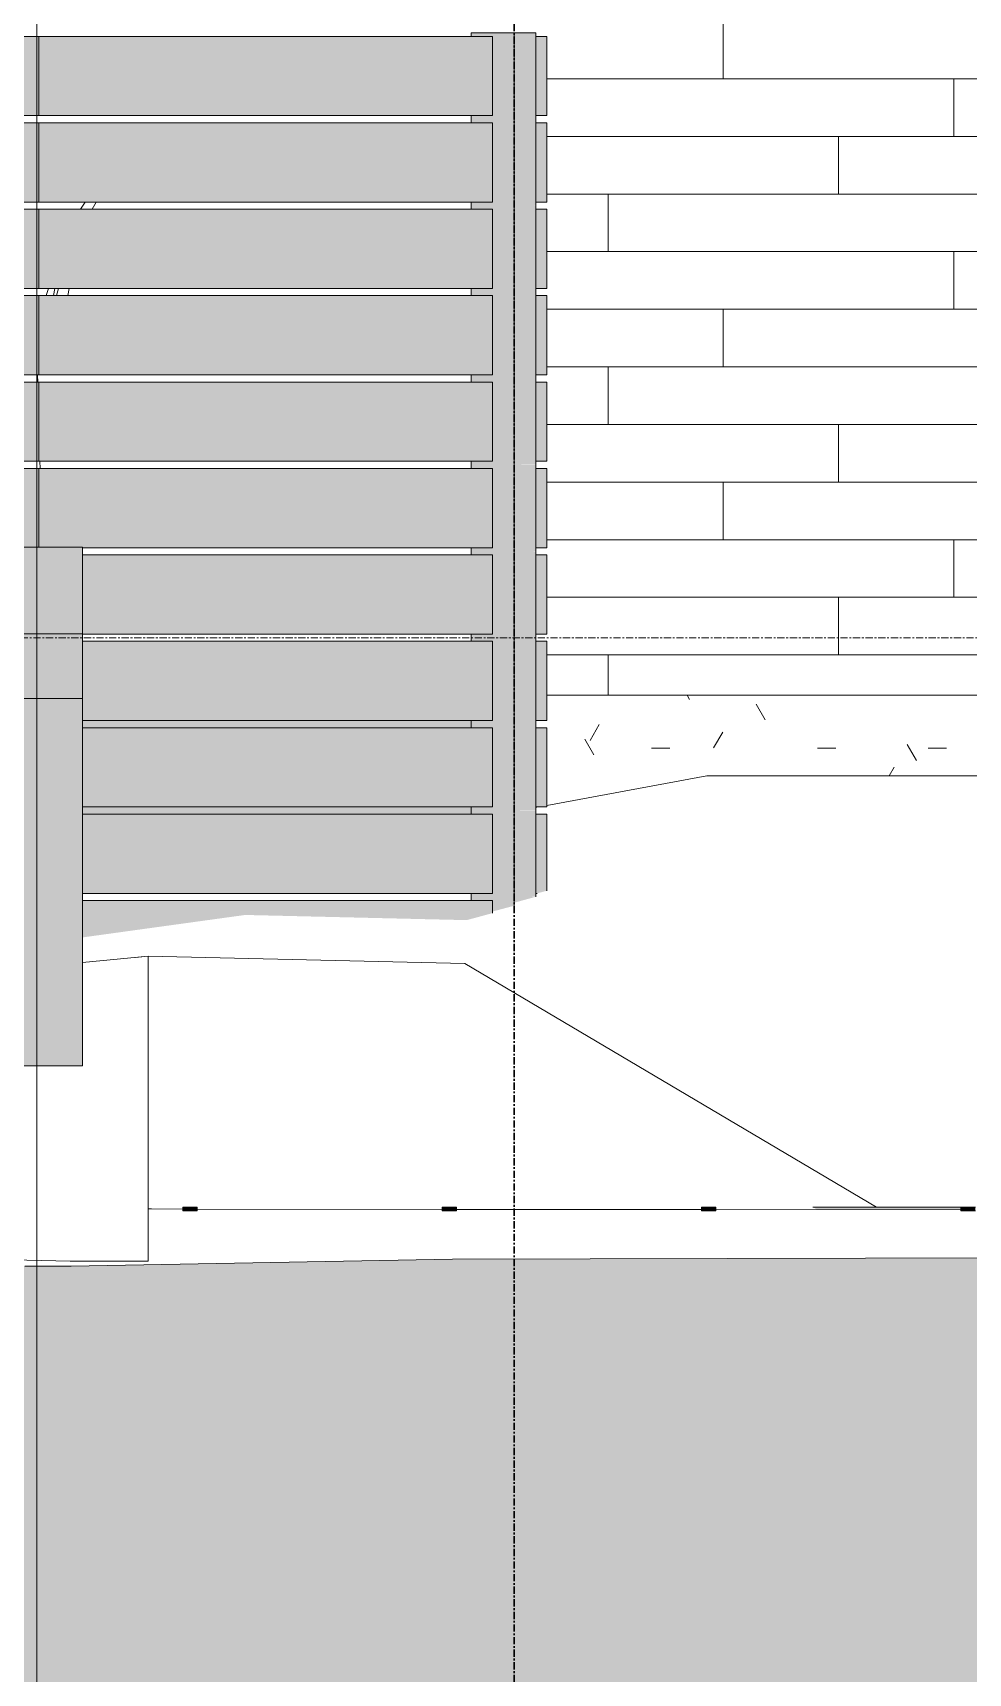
# Model space of a CAD drawing. Header units: inches. Extents: x 1822 to 8392, y -297 to 673.
# Drawn here: x 4884.3 to 4949.2, y -71.9 to 42 of the extents above; entities that cross this region are included whole.
import ezdxf

# ---------------------------------------------------------------- set-up
doc = ezdxf.new("R2010")
doc.units = ezdxf.units.IN
doc.header["$MEASUREMENT"] = 0
doc.linetypes.add('Grid Line 1_2_', pattern=[0.875, 0.5, -0.125, 0.125, -0.125])
doc.linetypes.add('Grid Line 1_2__2_', pattern=[0.875, 0.5, -0.125, 0.125, -0.125])
for name, color, linetype, lineweight in [('0-2', 7, 'Continuous', 9), ('0-4', 250, 'Continuous', 5), ('A-FLOR-1', 192, 'Continuous', 5), ('A-FLOR-LEVL-4', 51, 'Grid Line 1_2_', 9), ('A-GENM-3', 8, 'Continuous', 9), ('A-GENM-4', 7, 'Continuous', 9), ('A-GLAZ-CURT', 52, 'Continuous', 9), ('A-GLAZ-CWMG', 51, 'Continuous', 9), ('A-WALL-2', 113, 'Continuous', 9), ('A-WALL-PATT-1', 7, 'Continuous', 9), ('A-WALL-PATT-2', 111, 'Continuous', 9), ('C-TOPO', 7, 'Continuous', 9), ('C-TOPO-1', 252, 'Continuous', 9), ('E-LITE-EQPM', 33, 'Continuous', 9), ('G-ANNO-SYMB', 111, 'Continuous', 9), ('G-IMPT', 8, 'Continuous', 9), ('I-FURN', 30, 'Continuous', 9), ('S-GRID-1', 1, 'Grid Line 1_2__2_', 30)]:
    doc.layers.add(name, color=color, linetype=linetype, lineweight=lineweight)
pattern_1 = [(0, (12, 0), (15.36, 3.84), [1.267, -10.253, 1.267, -10.253, -61.44]), (0, (12, 0), (15.36, 3.84), [-23.04, 1.267, -21.773, 1.267, -10.253, -26.88]), (0, (12, 0), (15.36, 3.84), [-57.6, 1.267, -6.413, 1.267, -17.933]), (120, (17.76, 1.92), (-11.0055376, 11.3821502), [1.267, -10.253, 1.267, -10.253, -61.44]), (120, (17.76, 1.92), (-11.0055376, 11.3821502), [-23.04, 1.267, -21.773, 1.267, -10.253, -26.88]), (120, (17.76, 1.92), (-11.0055376, 11.3821502), [-57.6, 1.267, -6.413, 1.267, -17.933]), (240, (19.68, 9.6), (-4.3544624, -15.2221502), [1.267, -10.253, 1.267, -10.253, -61.44]), (240, (19.68, 9.6), (-4.3544624, -15.2221502), [-23.04, 1.267, -21.773, 1.267, -10.253, -26.88]), (240, (19.68, 9.6), (-4.3544624, -15.2221502), [-57.6, 1.267, -6.413, 1.267, -17.933])]

# ---------------------------------------------------------------- blocks, each defined once
blk = doc.blocks.new('Parking_Stall_Multiple - BIKE PARKING-1367944-BUILDING ELEVATION - NORTH')
at = {"layer": 'A-GENM-3'}
for points in [[(-12110.19, -39.79), (-12109.19, -39.79), (-12109.19, -39.54), (-12110.19, -39.54), (-12110.19, -39.73)], [(-12091.47, -39.79), (-12091.19, -39.79), (-12091.19, -39.54), (-12092.19, -39.54), (-12092.19, -39.79)], [(-12073.19, -39.79), (-12073.19, -39.54), (-12074.19, -39.54), (-12074.19, -39.79)], [(-12056.19, -39.73), (-12056.19, -39.54), (-12066.47, -39.54), (-12066.16, -39.72), (-12058.28, -39.73)], [(-12056.19, -39.79), (-12055.19, -39.79), (-12055.19, -39.54), (-12056.19, -39.54), (-12056.19, -39.73)]]:
    blk.add_hatch(color=256, dxfattribs=at).paths.add_polyline_path(points, flags=0)
at = {"layer": 'A-GENM-4'}
for p, q in [((-12110.19, -39.54), (-12109.19, -39.54)), ((-12110.19, -39.54), (-12110.19, -39.79)), ((-12109.19, -39.79), (-12110.19, -39.79)), ((-12109.19, -39.54), (-12109.19, -39.79)), ((-12092.19, -39.54), (-12091.19, -39.54)), ((-12092.19, -39.54), (-12092.19, -39.79)), ((-12092.19, -39.54), (-12091.19, -39.54)), ((-12092.19, -39.54), (-12092.19, -39.79)), ((-12091.19, -39.79), (-12092.19, -39.79)), ((-12091.19, -39.79), (-12092.19, -39.79)), ((-12091.19, -39.79), (-12091.19, -39.54)), ((-12091.19, -39.54), (-12091.19, -39.79)), ((-12074.19, -39.54), (-12073.19, -39.54)), ((-12074.19, -39.54), (-12074.19, -39.79)), ((-12074.19, -39.54), (-12073.19, -39.54)), ((-12074.19, -39.54), (-12074.19, -39.79)), ((-12073.19, -39.79), (-12074.19, -39.79)), ((-12073.19, -39.79), (-12074.19, -39.79)), ((-12073.19, -39.79), (-12073.19, -39.54)), ((-12073.19, -39.54), (-12073.19, -39.79)), ((-12066.47, -39.54), (-12056.19, -39.54)), ((-12056.19, -39.54), (-12055.19, -39.54)), ((-12056.19, -39.54), (-12056.19, -39.79)), ((-12056.19, -39.54), (-12055.19, -39.54)), ((-12056.19, -39.54), (-12056.19, -39.79)), ((-12055.19, -39.79), (-12056.19, -39.79)), ((-12055.19, -39.79), (-12056.19, -39.79))]:
    blk.add_line(p, q, dxfattribs=at)
blk = doc.blocks.new('CTR  - Topography_rvt-2-BUILDING ELEVATION - NORTH')
at = {"layer": 'C-TOPO-1'}
h = blk.add_hatch(dxfattribs=at)
h.set_pattern_fill('FP_99', color=256, style=0, pattern_type=2)
h.set_pattern_definition([(0, (12, 0), (24, 24), [24, -24]), (0, (12, 9), (24, 24), [24, -24]), (0, (12, 18), (24, 24), [24, -24]), (90, (15, 21), (-24, 24), [24, -24]), (90, (24, 21), (-24, 24), [24, -24]), (90, (33, 21), (-24, 24), [24, -24])])
h.paths.add_polyline_path([(-12253.57, -238.77), (-9756.5, -238.77), (-9756.5, -69.69), (-9760.15, -69.46), (-9785.57, -65.38), (-9798.25, -64.48), (-9834.38, -64.55), (-9860.6, -67.11), (-9880.87, -65.67), (-9891.19, -66.67), (-9923.97, -67.17), (-9926.94, -66.99), (-9938.91, -67.2), (-10022.96, -67.2), (-10022.96, -67.2), (-10059.84, -65.06), (-10175.41, -51.94), (-10208.96, -48.36), (-10255.47, -47.07), (-10324, -45.4), (-10395.58, -44.97), (-10458.25, -43.02), (-10487.59, -45), (-10517.78, -43.09), (-10605.75, -40.67), (-10623.98, -41.24), (-10647.52, -40.71), (-10757.58, -39.2), (-10787.59, -39), (-11069.97, -36), (-11215.44, -35.97), (-11243.23, -35.93), (-11294.3, -35.97), (-11333.73, -36), (-11435.19, -36), (-11491.46, -39.73), (-11540.74, -43), (-11543.19, -43.2), (-11548.59, -43.17), (-11550.6, -43.15), (-11769.04, -43.2), (-11797.04, -42.43), (-11826.62, -42.45), (-12091.47, -43.16), (-12117.93, -43.63), (-12122.35, -43.61), (-12201.21, -41.72), (-12202.58, -41.62), (-12213.22, -40.52), (-12244.55, -40.69), (-12268.27, -41.25), (-12280.07, -42.07), (-12280.07, -238.77), (-12268.27, -238.77)], flags=0)
at = {"layer": 'C-TOPO'}
for p, q in [((-12084.94, -11.64), (-12073.83, -9.6)), ((-12054.82, -9.6), (-12073.83, -9.6)), ((-12085.69, -11.78), (-12085.52, -11.75)), ((-12112.59, -22.1), (-12117.15, -22.56)), ((-12113.47, -22.21), (-12112.59, -22.1)), ((-12112.59, -22.1), (-12090.61, -22.62)), ((-12112.59, -22.1), (-12112.59, -39.66)), ((-12112.59, -39.66), (-12112.59, -22.1)), ((-12112.59, -22.1), (-12090.61, -22.62)), ((-12090.61, -22.62), (-12062.06, -39.54)), ((-12090.61, -22.62), (-12062.06, -39.54)), ((-12112.59, -39.66), (-12112.59, -42.92)), ((-12112.59, -39.66), (-12112.59, -42.92)), ((-12112.59, -39.66), (-12110.19, -39.67)), ((-12112.59, -39.66), (-12112.37, -39.66)), ((-12109.19, -39.67), (-12092.19, -39.69)), ((-12091.19, -39.69), (-12074.19, -39.71)), ((-12073.19, -39.71), (-12056.19, -39.73)), ((-12148.83, -42.56), (-12118, -43.29)), ((-12118, -43.29), (-12148.83, -42.56)), ((-12118, -43.29), (-12112.59, -43.28)), ((-12112.59, -43.28), (-12118, -43.29)), ((-12091.47, -43.16), (-12117.93, -43.63)), ((-12091.47, -43.16), (-12117.93, -43.63)), ((-12112.59, -43.08), (-12112.59, -42.92)), ((-12112.59, -42.92), (-12112.59, -43.08)), ((-12112.59, -43.2), (-12112.59, -43.08)), ((-12112.59, -43.2), (-12112.59, -43.08)), ((-12112.59, -43.2), (-12112.59, -43.28)), ((-12112.59, -43.28), (-12112.59, -43.2)), ((-11818.96, -42.43), (-12091.47, -43.16)), ((-12091.47, -43.16), (-11818.96, -42.43)), ((-12117.93, -43.63), (-12121.16, -43.63)), ((-12121.16, -43.63), (-12117.93, -43.63))]:
    blk.add_line(p, q, dxfattribs=at)
at = {"layer": '0-2'}
blk.add_blockref('Parking_Stall_Multiple - BIKE PARKING-1367944-BUILDING ELEVATION - NORTH', (0, 0), dxfattribs=at)
blk = doc.blocks.new('CTR - 1st Phase - Structure_rvt-2-BUILDING ELEVATION - NORTH')
at = {"layer": 'A-WALL-PATT-1'}
h = blk.add_hatch(dxfattribs=at)
h.set_pattern_fill('FP_123', color=256, style=0, pattern_type=2)
h.set_pattern_definition(pattern_1)
h.paths.add_polyline_path([(-12084.94, -11.64), (-12077.19, -10.22), (-12077.19, -4), (-12084.94, -4), (-12084.94, -5.75), (-12085.69, -5.75), (-12085.69, -6.25), (-12084.94, -6.25), (-12084.94, -11.43)], flags=0)
h = blk.add_hatch(dxfattribs=at)
h.set_pattern_fill('FP_123', color=256, style=0, pattern_type=2)
h.set_pattern_definition(pattern_1)
h.paths.add_polyline_path([(-11866.05, -15), (-11854.55, -15), (-11872.85, -4), (-12077.19, -4), (-12077.19, -10.22), (-12073.83, -9.6), (-11883.79, -9.6), (-11873.6, -15), (-11872.85, -15)], flags=0)
at = {"layer": 'S-GRID-1'}
blk.add_line((-12087.19, -203.76), (-12087.19, 451.86), dxfattribs=at)
blk = doc.blocks.new('Outdoor Table01 - 02ZUTB01_dwg-V122-BUILDING ELEVATION - NORTH')
at = {"layer": 'G-IMPT'}
for p, q in [((-12116.97, 30.25), (-12117.29, 29.75)), ((-12116.21, 30.25), (-12116.48, 29.75)), ((-12119.68, 23.75), (-12119.52, 24.25)), ((-12119.07, 24.25), (-12119.16, 23.75)), ((-12118.81, 24.25), (-12118.95, 23.75)), ((-12118.07, 24.25), (-12118.16, 23.75)), ((-12120.27, 18.25), (-12120.26, 17.75)), ((-12120.11, 12.25), (-12120.1, 11.75))]:
    blk.add_line(p, q, dxfattribs=at)
blk = doc.blocks.new('Outdoor Table01 - Outdoor Table01-V123-BUILDING ELEVATION - NORTH')
blk.add_blockref('Outdoor Table01 - 02ZUTB01_dwg-V122-BUILDING ELEVATION - NORTH', (0, 0))
blk = doc.blocks.new('Pathway_Cooper_McGraw-Edison _BSC-BRC_Round - Pathway_Cooper_McGraw-Edison _BSC-BRC_Round-V139-BUILDING ELEVATION - NORTH')
at = {"layer": 'E-LITE-EQPM'}
for points in [[(-12259.26, 0.28), (-12259.08, 0.28), (-12259.08, 6.28), (-12263.08, 6.28), (-12263.08, 0.28), (-12260.11, 0.28)], [(-12258.04, 0.28), (-12255.08, 0.28), (-12255.08, 6.28), (-12259.08, 6.28), (-12259.08, 0.28)], [(-12259.08, -4.22), (-12259.08, 0.28), (-12263.08, 0.28), (-12263.08, -4.22), (-12259.39, -4.22)], [(-12255.08, -4.22), (-12255.08, 0.28), (-12259.08, 0.28), (-12259.08, -4.22), (-12255.21, -4.22)], [(-12263.08, -29.72), (-12259.08, -29.72), (-12259.08, -4.22), (-12263.08, -4.22), (-12263.08, -23.39)], [(-12255.08, -29.72), (-12255.08, -4.22), (-12259.08, -4.22), (-12259.08, -29.72), (-12255.21, -29.72)]]:
    blk.add_hatch(color=256, dxfattribs=at).paths.add_polyline_path(points, flags=0)
for p, q in [((-12263.08, 6.28), (-12263.08, 0.28)), ((-12263.08, 6.28), (-12259.08, 6.28)), ((-12259.08, 6.28), (-12255.08, 6.28)), ((-12255.08, 0.28), (-12255.08, 6.28)), ((-12259.08, 0.28), (-12263.08, 0.28)), ((-12263.08, 0.28), (-12263.08, -4.22)), ((-12263.08, 0.28), (-12259.08, 0.28)), ((-12255.08, 0.28), (-12259.08, 0.28)), ((-12259.08, 0.28), (-12255.08, 0.28)), ((-12255.08, -4.22), (-12255.08, 0.28)), ((-12259.08, -4.22), (-12263.08, -4.22)), ((-12263.08, -4.22), (-12263.08, -29.72)), ((-12263.08, -4.22), (-12259.08, -4.22)), ((-12255.08, -4.22), (-12259.08, -4.22)), ((-12259.08, -4.22), (-12255.08, -4.22)), ((-12255.08, -29.72), (-12255.08, -4.22)), ((-12259.08, -29.72), (-12263.08, -29.72)), ((-12255.08, -29.72), (-12259.08, -29.72))]:
    blk.add_line(p, q, dxfattribs=at)
blk = doc.blocks.new('Horizontal_Siding - Horizontal_Siding-V199-BUILDING ELEVATION - NORTH')
at = {"layer": 'A-GLAZ-CURT'}
blk.add_hatch(color=256, dxfattribs=at).paths.add_polyline_path([(-12117.15, -20.81), (-12105.86, -19.25), (-12090.49, -19.61), (-12088.69, -19.12), (-12088.69, -18.25), (-12117.15, -18.25)], flags=0)
for p, q in [((-12088.69, -18.25), (-12117.15, -18.25)), ((-12088.69, -19.12), (-12088.69, -18.25))]:
    blk.add_line(p, q, dxfattribs=at)
blk = doc.blocks.new('Horizontal_Siding - Horizontal_Siding-V201-BUILDING ELEVATION - NORTH')
at = {"layer": 'A-GLAZ-CURT'}
blk.add_hatch(color=256, dxfattribs=at).paths.add_polyline_path([(-12092.78, -17.75), (-12088.69, -17.75), (-12088.69, -12.25), (-12117.15, -12.25), (-12117.15, -17.75), (-12102.32, -17.75)], flags=0)
for p, q in [((-12088.69, -12.25), (-12117.15, -12.25)), ((-12088.69, -17.75), (-12088.69, -12.25)), ((-12117.15, -17.75), (-12088.69, -17.75))]:
    blk.add_line(p, q, dxfattribs=at)
blk = doc.blocks.new('Horizontal_Siding - Horizontal_Siding-V204-BUILDING ELEVATION - NORTH')
at = {"layer": 'A-GLAZ-CURT'}
blk.add_hatch(color=256, dxfattribs=at).paths.add_polyline_path([(-12142.06, 6.25), (-12120.19, 6.28), (-12120.19, 11.75), (-12153.19, 11.75), (-12153.19, 6.25), (-12151.92, 6.25)], flags=0)
for p, q in [((-12153.19, 11.75), (-12153.19, 6.25)), ((-12120.19, 11.75), (-12153.19, 11.75)), ((-12120.19, 6.28), (-12120.19, 11.75)), ((-12153.19, 6.25), (-12125.15, 6.25))]:
    blk.add_line(p, q, dxfattribs=at)
blk = doc.blocks.new('Horizontal_Siding - Horizontal_Siding-V205-BUILDING ELEVATION - NORTH')
at = {"layer": 'A-GLAZ-CURT'}
blk.add_hatch(color=256, dxfattribs=at).paths.add_polyline_path([(-12089.94, 6.25), (-12088.69, 6.25), (-12088.69, 11.75), (-12120.19, 11.75), (-12120.19, 6.28), (-12092.78, 6.25)], flags=0)
for p, q in [((-12120.19, 11.75), (-12120.19, 6.28)), ((-12088.69, 11.75), (-12120.19, 11.75)), ((-12088.69, 6.25), (-12088.69, 11.75)), ((-12117.15, 6.25), (-12088.69, 6.25))]:
    blk.add_line(p, q, dxfattribs=at)
blk = doc.blocks.new('Horizontal_Siding - Horizontal_Siding-V197-BUILDING ELEVATION - NORTH')
at = {"layer": 'A-GLAZ-CURT'}
blk.add_hatch(color=256, dxfattribs=at).paths.add_polyline_path([(-12161.78, -23.75), (-12153.19, -23.75), (-12153.19, -18.25), (-12186.19, -18.25), (-12186.19, -23.75), (-12166.13, -23.75)], flags=0)
for p, q in [((-12186.19, -18.25), (-12186.19, -23.75)), ((-12153.19, -18.25), (-12186.19, -18.25)), ((-12153.19, -23.75), (-12153.19, -18.25)), ((-12186.19, -23.75), (-12153.19, -23.75))]:
    blk.add_line(p, q, dxfattribs=at)
blk = doc.blocks.new('Horizontal_Siding - Horizontal_Siding-V196-BUILDING ELEVATION - NORTH')
at = {"layer": 'A-GLAZ-CURT'}
blk.add_hatch(color=256, dxfattribs=at).paths.add_polyline_path([(-12217.08, -23.75), (-12186.19, -23.75), (-12186.19, -18.25), (-12217.69, -18.25), (-12217.69, -23.75), (-12217.11, -23.75)], flags=0)
for p, q in [((-12217.69, -18.25), (-12217.69, -23.75)), ((-12186.19, -18.25), (-12217.69, -18.25)), ((-12186.19, -23.75), (-12186.19, -18.25)), ((-12217.69, -23.75), (-12186.19, -23.75))]:
    blk.add_line(p, q, dxfattribs=at)
blk = doc.blocks.new('Rectangular Mullion - RAILING POST-V206-BUILDING ELEVATION - NORTH')
at = {"layer": 'A-GLAZ-CWMG'}
blk.add_hatch(color=256, dxfattribs=at).paths.add_polyline_path([(-12088.69, -19.01), (-12087.19, -18.61), (-12087.19, -18), (-12090.19, -18), (-12090.19, -18.25), (-12088.69, -18.25), (-12088.69, -18.43)], flags=0)
for p, q in [((-12090.19, -18.25), (-12090.19, -18)), ((-12087.19, -18), (-12087.19, -18.61))]:
    blk.add_line(p, q, dxfattribs=at)
blk = doc.blocks.new('Rectangular Mullion - RAILING POST-V193-BUILDING ELEVATION - NORTH')
at = {"layer": 'A-GLAZ-CWMG'}
blk.add_hatch(color=256, dxfattribs=at).paths.add_polyline_path([(-9947.19, -63.51), (-9946.44, -63.51), (-9946.44, -57.51), (-9949.44, -57.51), (-9949.44, -57.76), (-9947.94, -57.76), (-9947.94, -63.26), (-9949.44, -63.26), (-9949.44, -63.51), (-9947.44, -63.51)], flags=0)
for p, q in [((-9949.44, -57.76), (-9949.44, -57.51)), ((-9946.44, -57.51), (-9946.44, -63.51)), ((-9949.44, -63.51), (-9949.44, -63.26))]:
    blk.add_line(p, q, dxfattribs=at)
blk = doc.blocks.new('Rectangular Mullion - RAILING POST-2680128-BUILDING ELEVATION - NORTH')
at = {"layer": 'A-GLAZ-CWMG'}
blk.add_hatch(color=256, dxfattribs=at).paths.add_polyline_path([(-12090.19, 36), (-12087.19, 36), (-12087.19, 42), (-12090.19, 42), (-12090.19, 41.75), (-12088.69, 41.75), (-12088.69, 36.25), (-12090.19, 36.25)], flags=0)
for p, q in [((-12090.19, 42), (-12087.19, 42)), ((-12090.19, 41.75), (-12090.19, 42)), ((-12087.19, 42), (-12087.19, 36)), ((-12090.19, 36), (-12090.19, 36.25))]:
    blk.add_line(p, q, dxfattribs=at)
blk = doc.blocks.new('Horizontal_Siding - Horizontal_Siding-2854551-BUILDING ELEVATION - NORTH')
at = {"layer": 'A-GLAZ-CURT'}
blk.add_hatch(color=256, dxfattribs=at).paths.add_polyline_path([(-12085.6, -17.75), (-12084.94, -17.57), (-12084.94, -12.25), (-12085.69, -12.25), (-12085.69, -17.75)], flags=0)
for p, q in [((-12084.94, -12.25), (-12085.69, -12.25)), ((-12084.94, -12.25), (-12084.94, -17.57)), ((-12085.69, -17.75), (-12085.6, -17.75))]:
    blk.add_line(p, q, dxfattribs=at)
blk = doc.blocks.new('Horizontal_Siding - Horizontal_Siding-V220-BUILDING ELEVATION - NORTH')
at = {"layer": 'A-GLAZ-CURT'}
blk.add_hatch(color=256, dxfattribs=at).paths.add_polyline_path([(-12085.52, -11.75), (-12084.94, -11.75), (-12084.94, -6.25), (-12085.69, -6.25), (-12085.69, -11.75)], flags=0)
for p, q in [((-12084.94, -6.25), (-12085.69, -6.25)), ((-12084.94, -6.25), (-12084.94, -11.75)), ((-12085.69, -11.75), (-12084.94, -11.75))]:
    blk.add_line(p, q, dxfattribs=at)
blk = doc.blocks.new('Rectangular Mullion - RAILING POST-V221-BUILDING ELEVATION - NORTH')
at = {"layer": 'A-GLAZ-CWMG'}
blk.add_hatch(color=256, dxfattribs=at).paths.add_polyline_path([(-12085.69, 36), (-12085.69, 42), (-12087.19, 42), (-12087.19, 36)], flags=0)
for p, q in [((-12087.19, 42), (-12085.69, 42)), ((-12085.69, 42), (-12085.69, 36))]:
    blk.add_line(p, q, dxfattribs=at)
blk = doc.blocks.new('Rectangular Mullion - RAILING POST-V222-BUILDING ELEVATION - NORTH')
at = {"layer": 'A-GLAZ-CWMG'}
blk.add_hatch(color=256, dxfattribs=at).paths.add_polyline_path([(-12087.19, -18.4), (-12085.74, -18), (-12087.19, -18)], flags=0)
blk = doc.blocks.new('Rectangular Mullion - RAILING POST-V223-BUILDING ELEVATION - NORTH')
at = {"layer": 'A-GLAZ-CWMG'}
blk.add_hatch(color=256, dxfattribs=at).paths.add_polyline_path([(-12087.19, -18), (-12085.69, -17.99), (-12085.69, -12), (-12087.19, -12), (-12087.19, -17.41)], flags=0)
blk.add_line((-12085.69, -12), (-12085.69, -18), dxfattribs=at)

msp = doc.modelspace()

# ---------------------------------------------------------------- hatches: boundary and pattern name
at = {"layer": 'A-FLOR-1'}
h = msp.add_hatch(color=256, dxfattribs=at)
h.paths.add_polyline_path([(4788.68923, -12.25), (4879.73082, -12.25), (4879.73082, -11.75), (4788.68923, -11.75), (4788.68923, -12)], flags=0)
h.paths.add_polyline_path([(4914.68892, -12.25), (4914.68923, -12.25), (4914.68892, -11.75), (4887.73082, -11.75), (4887.73082, -12.25), (4912.10257, -12.25)], flags=0)
h.paths.add_polyline_path([(4795.77596, -6.25), (4879.73082, -6.25), (4879.73082, -5.75), (4788.68923, -5.75), (4788.68923, -6.25), (4795.59139, -6.25)], flags=0)
h.paths.add_polyline_path([(4887.73082, -6.25), (4914.68923, -6.25), (4914.68923, -5.75), (4887.73082, -5.75)], flags=0)
at = {"layer": 'A-WALL-PATT-2'}
h = msp.add_hatch(dxfattribs=at)
h.set_pattern_fill('FP_100', color=256, style=0, pattern_type=2)
h.set_pattern_definition([(0, (4916.1896, -29.2), (0, 4), []), (90, (4916.19, -29.2), (-8, 8), [4, -28]), (90, (4932.19, -25.2), (-8, 8), [4, -28])])
h.paths.add_polyline_path([(5217.69185, -30), (5245.08923, -30), (5245.08923, 60), (5437.08923, 60), (5437.08923, -30), (5451.66423, -30), (5451.66423, 109.25), (4914.93923, 109.25), (4914.93923, 42), (4919.18923, 42), (4919.18923, 41.75), (4919.93923, 41.75), (4919.93923, 36.25), (4919.18923, 36.25), (4919.18923, 35.75), (4919.93923, 35.75), (4919.93923, 30.25), (4919.18923, 30.25), (4919.18923, 29.75), (4919.93923, 29.75), (4919.93923, 24.25), (4919.18923, 24.25), (4919.18923, 23.75), (4919.93923, 23.75), (4919.93923, 18.25), (4919.18923, 18.25), (4919.18923, 17.75), (4919.93923, 17.75), (4919.93923, 12.25), (4919.18923, 12.25), (4919.18923, 11.75), (4919.93923, 11.75), (4919.93923, 6.25), (4919.18923, 6.25), (4919.18923, 5.75), (4919.93923, 5.75), (4919.93923, 0.25), (4919.18923, 0.25), (4919.18923, -0.25), (4919.93923, -0.25), (4919.93923, -4), (5132.02633, -4), (5150.3334, -15), (5154.68923, -15), (5154.68923, 6.28072), (5162.68923, 6.28072), (5162.68923, -15), (5173.88923, -15), (5173.88923, -30), (5177.08923, -30), (5177.08923, 52), (5217.08923, 52), (5217.08923, -30), (5217.68923, -30)], flags=0)
h.paths.add_polyline_path([(5032.43923, 3.5), (4960.93923, 3.5), (4960.93923, 81), (5068.43923, 81), (5068.43923, 3.5), (5032.93923, 3.5)], flags=0)
h.paths.add_polyline_path([(5228.36247, 49.70215), (5227.98089, 49.71495), (5228.17349, 49.70215), (5228.36125, 49.70215)], flags=0)
h.paths.add_polyline_path([(5225.40955, 41.38397), (5223.89417, 41.38397), (5223.89417, 41.97813), (5224.14038, 41.97813), (5224.19668, 43.23828), (5224.21236, 43.4177), (5224.59254, 45.15413), (5224.85395, 45.95443), (5225.673, 46.89544), (5226.44011, 47.40622), (5226.44011, 47.65622), (5226.63426, 47.65622), (5226.69276, 47.72378), (5226.50767, 47.72378), (5226.53719, 49.22378), (5226.69276, 49.22378), (5226.60022, 49.29134), (5226.44011, 49.29134), (5226.44011, 49.54134), (5226.53719, 49.54134), (5226.63426, 49.63818), (5227.28329, 49.72712), (5227.13813, 49.71016), (5227.12071, 49.74398), (5227.09487, 49.76093), (5226.99895, 49.74398), (5226.99022, 49.81422), (5226.94561, 49.83203), (5226.99022, 49.92746), (5227.29767, 51.83048), (5226.76423, 52.05144), (5226.29824, 52.40901), (5225.94067, 52.875), (5225.71589, 53.41766), (5225.63923, 54), (5225.71589, 54.58234), (5225.94067, 55.125), (5226.29824, 55.59099), (5226.76423, 55.94856), (5227.30688, 56.17333), (5227.88923, 56.25), (5228.47157, 56.17333), (5229.01423, 55.94856), (5229.51213, 55.5494), (5229.83778, 55.125), (5230.06256, 54.58234), (5230.13923, 54), (5230.06256, 53.41766), (5229.83778, 52.875), (5229.48022, 52.40901), (5229.01423, 52.05144), (5228.4814, 51.82667), (5228.83285, 49.86413), (5228.83091, 49.79935), (5228.73437, 49.7967), (5228.73437, 49.75101), (5228.73437, 49.7082), (5228.38699, 49.70698), (5228.58, 49.70196), (5229.17823, 49.61862), (5229.29037, 49.54134), (5229.33834, 49.54134), (5229.33834, 49.29134), (5229.14419, 49.29134), (5229.08569, 49.22378), (5229.27078, 49.22378), (5229.24127, 47.72378), (5229.08569, 47.72378), (5229.17823, 47.65622), (5229.33834, 47.65622), (5229.33834, 47.40622), (5230.21438, 46.81134), (5230.93377, 45.92603), (5231.32267, 44.66195), (5231.56609, 43.4177), (5231.63808, 41.97813), (5231.88428, 41.97813), (5231.88428, 41.38397), (5225.44234, 41.38397)], flags=0)

# ---------------------------------------------------------------- linework, layer by layer
at = {"layer": 'A-FLOR-LEVL-4'}
msp.add_line((4628.81955, 0), (7344.35026, 0), dxfattribs=at)
at = {"layer": 'A-WALL-2'}
msp.add_line((4919.93923, -4), (5132.02633, -4), dxfattribs=at)
at = {"layer": 'G-ANNO-SYMB'}
msp.add_line((4884.56507, 128.38728), (4884.56507, -195.1015), dxfattribs=at)

# ---------------------------------------------------------------- block references
at = {"layer": '0-4'}
for name in ['CTR - 1st Phase - Structure_rvt-2-BUILDING ELEVATION - NORTH', 'CTR  - Topography_rvt-2-BUILDING ELEVATION - NORTH']:
    msp.add_blockref(name, (17004.87862, 0), dxfattribs=at)
at = {"layer": 'A-GLAZ-CURT'}
for name, p in [('Horizontal_Siding - Horizontal_Siding-V197-BUILDING ELEVATION - NORTH', (17037.87862, 60)), ('Horizontal_Siding - Horizontal_Siding-V196-BUILDING ELEVATION - NORTH', (17102.37862, 60)), ('Horizontal_Siding - Horizontal_Siding-V220-BUILDING ELEVATION - NORTH', (17004.87862, 48)), ('Horizontal_Siding - Horizontal_Siding-V197-BUILDING ELEVATION - NORTH', (17037.87862, 54)), ('Horizontal_Siding - Horizontal_Siding-V196-BUILDING ELEVATION - NORTH', (17102.37862, 54)), ('Horizontal_Siding - Horizontal_Siding-V220-BUILDING ELEVATION - NORTH', (17004.87862, 42)), ('Horizontal_Siding - Horizontal_Siding-V197-BUILDING ELEVATION - NORTH', (17037.87862, 48)), ('Horizontal_Siding - Horizontal_Siding-V196-BUILDING ELEVATION - NORTH', (17102.37862, 48)), ('Horizontal_Siding - Horizontal_Siding-V220-BUILDING ELEVATION - NORTH', (17004.87862, 36)), ('Horizontal_Siding - Horizontal_Siding-V197-BUILDING ELEVATION - NORTH', (17037.87862, 42)), ('Horizontal_Siding - Horizontal_Siding-V196-BUILDING ELEVATION - NORTH', (17102.37862, 42)), ('Horizontal_Siding - Horizontal_Siding-V220-BUILDING ELEVATION - NORTH', (17004.87862, 30)), ('Horizontal_Siding - Horizontal_Siding-V197-BUILDING ELEVATION - NORTH', (17037.87862, 36)), ('Horizontal_Siding - Horizontal_Siding-V196-BUILDING ELEVATION - NORTH', (17102.37862, 36)), ('Horizontal_Siding - Horizontal_Siding-V220-BUILDING ELEVATION - NORTH', (17004.87862, 24)), ('Horizontal_Siding - Horizontal_Siding-V204-BUILDING ELEVATION - NORTH', (17004.87862, 0)), ('Horizontal_Siding - Horizontal_Siding-V205-BUILDING ELEVATION - NORTH', (17004.87862, 0)), ('Horizontal_Siding - Horizontal_Siding-V220-BUILDING ELEVATION - NORTH', (17004.87862, 18)), ('Horizontal_Siding - Horizontal_Siding-V201-BUILDING ELEVATION - NORTH', (17004.87862, 18)), ('Horizontal_Siding - Horizontal_Siding-V220-BUILDING ELEVATION - NORTH', (17004.87862, 12)), ('Horizontal_Siding - Horizontal_Siding-V201-BUILDING ELEVATION - NORTH', (17004.87862, 12)), ('Horizontal_Siding - Horizontal_Siding-V220-BUILDING ELEVATION - NORTH', (17004.87862, 6)), ('Horizontal_Siding - Horizontal_Siding-V201-BUILDING ELEVATION - NORTH', (17004.87862, 6)), ('Horizontal_Siding - Horizontal_Siding-V220-BUILDING ELEVATION - NORTH', (17004.87862, 0)), ('Horizontal_Siding - Horizontal_Siding-V201-BUILDING ELEVATION - NORTH', (17004.87862, 0)), ('Horizontal_Siding - Horizontal_Siding-2854551-BUILDING ELEVATION - NORTH', (17004.87862, 0)), ('Horizontal_Siding - Horizontal_Siding-V199-BUILDING ELEVATION - NORTH', (17004.87862, 0))]:
    msp.add_blockref(name, p, dxfattribs=at)
at = {"layer": 'A-GLAZ-CWMG'}
for name, p in [('Rectangular Mullion - RAILING POST-2680128-BUILDING ELEVATION - NORTH', (17004.87862, 0)), ('Rectangular Mullion - RAILING POST-V221-BUILDING ELEVATION - NORTH', (17004.87862, 0)), ('Rectangular Mullion - RAILING POST-V193-BUILDING ELEVATION - NORTH', (14864.12862, 93.50645)), ('Rectangular Mullion - RAILING POST-V223-BUILDING ELEVATION - NORTH', (17004.87862, 48)), ('Rectangular Mullion - RAILING POST-V193-BUILDING ELEVATION - NORTH', (14864.12862, 87.50645)), ('Rectangular Mullion - RAILING POST-V223-BUILDING ELEVATION - NORTH', (17004.87862, 42)), ('Rectangular Mullion - RAILING POST-V193-BUILDING ELEVATION - NORTH', (14864.12862, 81.50645)), ('Rectangular Mullion - RAILING POST-V223-BUILDING ELEVATION - NORTH', (17004.87862, 36)), ('Rectangular Mullion - RAILING POST-V193-BUILDING ELEVATION - NORTH', (14864.12862, 75.50645)), ('Rectangular Mullion - RAILING POST-V223-BUILDING ELEVATION - NORTH', (17004.87862, 30)), ('Rectangular Mullion - RAILING POST-V193-BUILDING ELEVATION - NORTH', (14864.12862, 69.50645)), ('Rectangular Mullion - RAILING POST-V223-BUILDING ELEVATION - NORTH', (17004.87862, 24)), ('Rectangular Mullion - RAILING POST-V193-BUILDING ELEVATION - NORTH', (14864.12862, 63.50645)), ('Rectangular Mullion - RAILING POST-V223-BUILDING ELEVATION - NORTH', (17004.87862, 18)), ('Rectangular Mullion - RAILING POST-V193-BUILDING ELEVATION - NORTH', (14864.12862, 57.50645)), ('Rectangular Mullion - RAILING POST-V223-BUILDING ELEVATION - NORTH', (17004.87862, 12)), ('Rectangular Mullion - RAILING POST-V193-BUILDING ELEVATION - NORTH', (14864.12862, 51.50645)), ('Rectangular Mullion - RAILING POST-V223-BUILDING ELEVATION - NORTH', (17004.87862, 6)), ('Rectangular Mullion - RAILING POST-V193-BUILDING ELEVATION - NORTH', (14864.12862, 45.50645)), ('Rectangular Mullion - RAILING POST-V223-BUILDING ELEVATION - NORTH', (17004.87862, 0)), ('Rectangular Mullion - RAILING POST-V206-BUILDING ELEVATION - NORTH', (17004.87862, 0)), ('Rectangular Mullion - RAILING POST-V222-BUILDING ELEVATION - NORTH', (17004.87862, 0))]:
    msp.add_blockref(name, p, dxfattribs=at)
at = {"layer": 'E-LITE-EQPM'}
msp.add_blockref('Pathway_Cooper_McGraw-Edison _BSC-BRC_Round - Pathway_Cooper_McGraw-Edison _BSC-BRC_Round-V139-BUILDING ELEVATION - NORTH', (17142.80688, 0), dxfattribs=at)
at = {"layer": 'I-FURN'}
msp.add_blockref('Outdoor Table01 - Outdoor Table01-V123-BUILDING ELEVATION - NORTH', (17004.87862, 0), dxfattribs=at)

doc.saveas('drawing.dxf')
